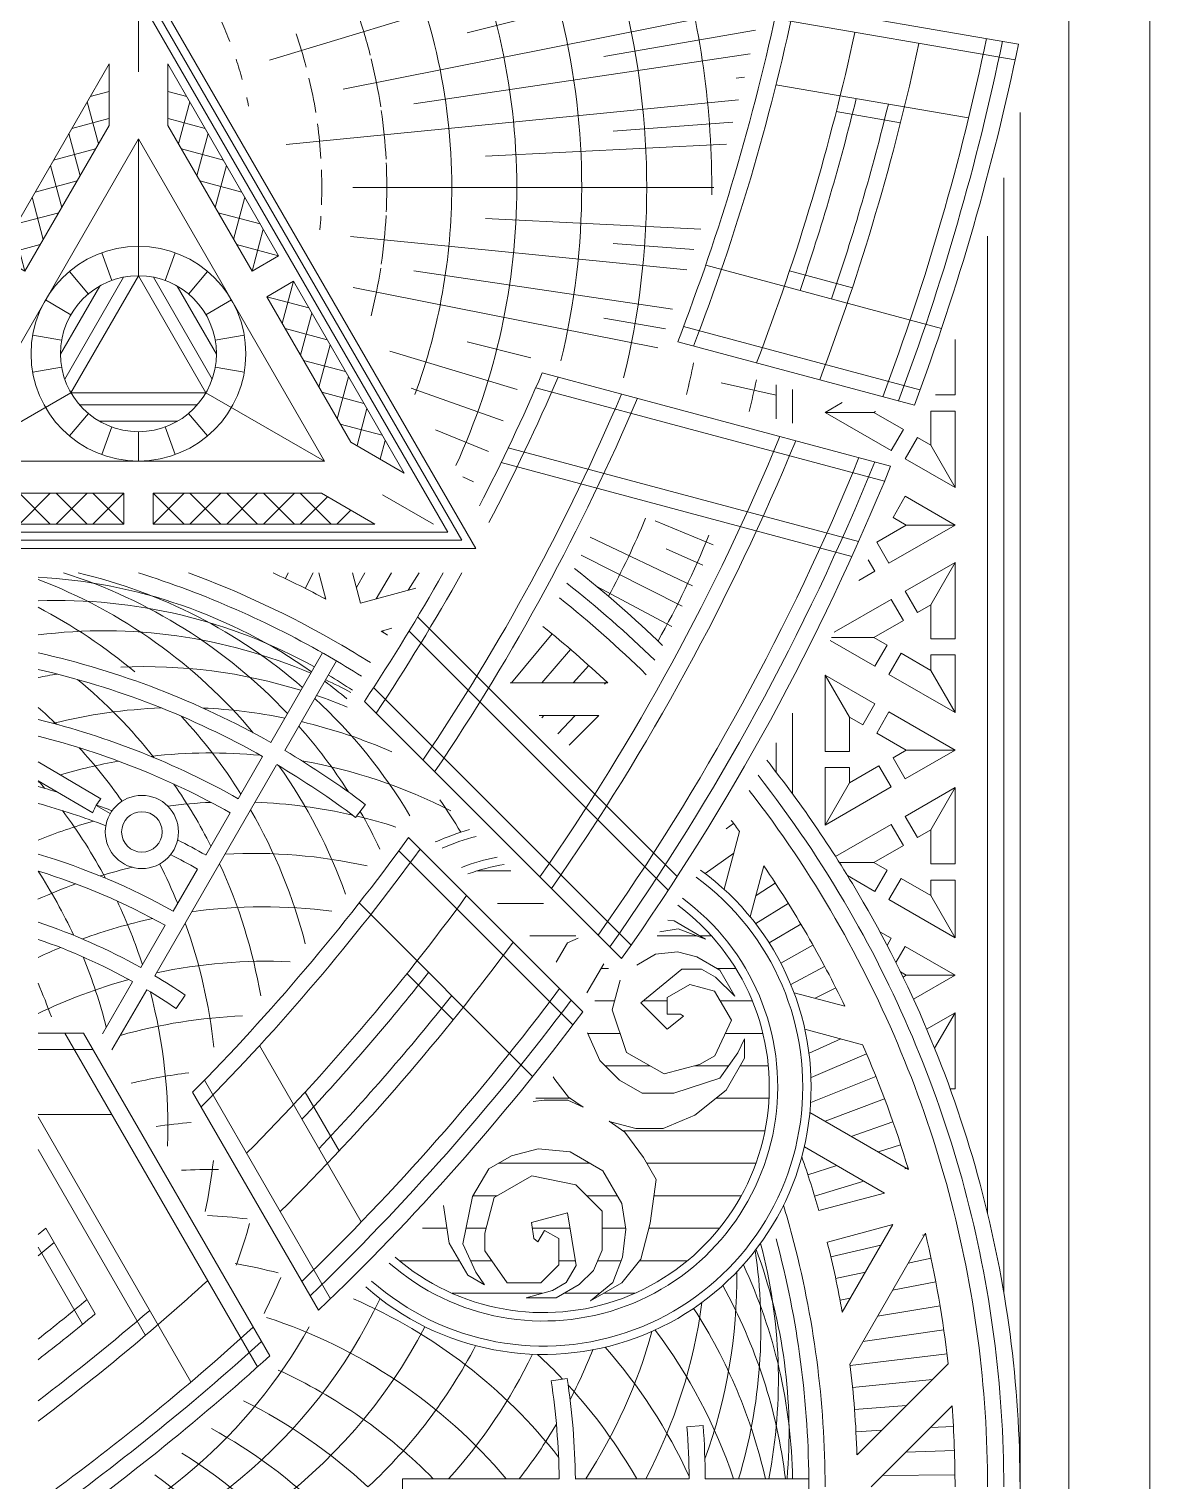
# Model space of a CAD drawing. Header units: inches. Extents: x -6.2 to 19.1, y -0.3 to 14.3.
# Drawn here: x 17.755 to 19.107, y 9.415 to 11.167 of the extents above; entities that cross this region are included whole.
import ezdxf

# ---------------------------------------------------------------- set-up
doc = ezdxf.new("R2010")
doc.units = ezdxf.units.IN
doc.header["$MEASUREMENT"] = 0
doc.layers.add('NOPLOT', color=40, linetype='Continuous', lineweight=5)

# ---------------------------------------------------------------- blocks, each defined once
blk = doc.blocks.new('BG')
at = {"layer": 'NOPLOT'}
for p, q in [((-0.8046, -1.2585), (-0.8046, 0.3403)), ((-1.5732, 0.1223), (-1.1801, 0.2416)), ((-1.0859, 0.2231), (-1.3831, 0.1486)), ((-1.5024, 0.0943), (-1.1008, 0.1742)), ((-1.1059, 0.1511), (-1.2517, 0.1258)), ((-1.1111, 0.1284), (-1.4346, 0.0804)), ((-1.1165, 0.1061), (-1.1246, 0.1051)), ((-1.5571, 0.0413), (-1.1221, 0.0842)), ((-0.8515, 0.072), (-0.8515, 0)), ((-1.1278, 0.0626), (-1.2429, 0.0541)), ((-1.1337, 0.0414), (-1.3655, 0.03)), ((-1.4931, 0), (-1.1459, 0)), ((-0.8671, 0.0093), (-0.8671, 0)), ((-0.8671, -1.0632), (-0.8671, 0)), ((-0.8515, -1.4626), (-0.8515, 0)), ((-1.1586, -0.0402), (-1.3655, -0.03)), ((-1.4955, -0.0474), (-1.1718, -0.0793)), ((-1.1652, -0.0598), (-1.2429, -0.0541)), ((-0.8828, -0.9867), (-0.8828, -0.047)), ((-1.1856, -0.1173), (-1.4346, -0.0804)), ((-1.4928, -0.0962), (-1.1998, -0.1545)), ((-1.1926, -0.136), (-1.2517, -0.1258)), ((-1.3218, -0.164), (-1.3831, -0.1486)), ((-0.914, -0.1463), (-0.914, -0.1997)), ((-1.4575, -0.1575), (-1.3351, -0.1946)), ((-1.3487, -0.2246), (-1.4369, -0.1931)), ((-1.0859, -0.2), (-1.139, -0.1881)), ((-1.0859, -0.2225), (-1.0859, -0.1901)), ((-1.0703, -0.2267), (-1.0703, -0.1943)), ((-1.039, -0.2165), (-1.0226, -0.2071)), ((-0.914, -0.1997), (-0.9328, -0.1997)), ((-0.9755, -0.2532), (-1.039, -0.2165)), ((-0.9921, -0.2165), (-1.039, -0.2165)), ((-0.9921, -0.2165), (-0.9906, -0.2156)), ((-0.9637, -0.2329), (-0.9921, -0.2165)), ((-0.9374, -0.2153), (-0.9374, -0.2481)), ((-0.914, -0.2153), (-0.9374, -0.2153)), ((-0.914, -0.2153), (-0.914, -0.2887)), ((-1.4138, -0.2331), (-1.3628, -0.2542)), ((-0.9755, -0.2532), (-0.9637, -0.2329)), ((-0.9619, -0.261), (-0.9502, -0.2407)), ((-0.9374, -0.2481), (-0.9502, -0.2407)), ((-0.9374, -0.2481), (-0.914, -0.2887)), ((-0.914, -0.2887), (-0.9619, -0.261)), ((-1.3772, -0.2834), (-1.3875, -0.2786)), ((-0.9619, -0.2971), (-0.9736, -0.3174)), ((-0.914, -0.3248), (-0.9619, -0.2971)), ((-1.2023, -0.3207), (-1.1466, -0.3438)), ((-0.9609, -0.3248), (-0.9736, -0.3174)), ((-0.9893, -0.3412), (-0.9609, -0.3248)), ((-0.9776, -0.3614), (-0.914, -0.3248)), ((-0.9609, -0.3248), (-0.914, -0.3248)), ((-1.1664, -0.3832), (-1.2648, -0.3366)), ((-1.1565, -0.3635), (-1.1918, -0.3478)), ((-0.9776, -0.3614), (-0.9893, -0.3412)), ((-1.1763, -0.4028), (-1.2736, -0.3538)), ((-0.9911, -0.3693), (-0.9975, -0.3582)), ((-0.914, -0.3608), (-0.9619, -0.3885)), ((-0.9374, -0.4014), (-0.914, -0.3608)), ((-0.914, -0.4342), (-0.914, -0.3608)), ((-1.5553, -0.3708), (-1.558, -0.3763)), ((-1.5313, -0.3708), (-1.539, -0.3859)), ((-1.519, -0.3961), (-1.5258, -0.3708)), ((-1.4857, -0.3998), (-1.4934, -0.3708)), ((-1.4817, -0.3708), (-1.4896, -0.3849)), ((-1.4559, -0.3708), (-1.4708, -0.3958)), ((-1.4295, -0.3708), (-1.44, -0.3876)), ((-1.0066, -0.3782), (-0.9911, -0.3693)), ((-1.4857, -0.3998), (-1.4327, -0.3856)), ((-1.259, -0.3835), (-1.1862, -0.4225)), ((-0.9619, -0.3885), (-0.9502, -0.4088)), ((-1.5194, -0.3945), (-1.52, -0.3955)), ((-0.9755, -0.3963), (-1.0303, -0.428)), ((-0.9755, -0.3963), (-0.9637, -0.4166)), ((-0.9374, -0.4014), (-0.9502, -0.4088)), ((-0.9374, -0.4342), (-0.9374, -0.4014)), ((-0.9637, -0.4166), (-0.9921, -0.433)), ((-1.4657, -0.4268), (-1.4557, -0.4241)), ((-1.4641, -0.4264), (-1.4648, -0.4274)), ((-1.3016, -0.4294), (-1.3404, -0.4766)), ((-1.2837, -0.4444), (-1.3114, -0.4766)), ((-1.0342, -0.4358), (-0.9911, -0.4607)), ((-0.9921, -0.433), (-1.0328, -0.433)), ((-0.9921, -0.433), (-0.9794, -0.4404)), ((-0.9911, -0.4607), (-0.9794, -0.4404)), ((-0.914, -0.4342), (-0.9374, -0.4342)), ((-1.2662, -0.4598), (-1.2813, -0.4766)), ((-0.9776, -0.4685), (-0.9658, -0.4482)), ((-0.9658, -0.4482), (-0.9374, -0.4646)), ((-0.9374, -0.4646), (-0.9374, -0.4498)), ((-0.914, -0.4498), (-0.9374, -0.4498)), ((-0.914, -0.5052), (-0.914, -0.4498)), ((-1.039, -0.5425), (-1.039, -0.4691)), ((-1.039, -0.4691), (-0.9911, -0.4968)), ((-1.0156, -0.5097), (-1.039, -0.4691)), ((-0.9776, -0.4685), (-0.914, -0.5052)), ((-0.9374, -0.4646), (-0.914, -0.5052)), ((-1.248, -0.4766), (-1.3417, -0.4766)), ((-1.249, -0.4756), (-1.2512, -0.478)), ((-0.9911, -0.4968), (-1.0028, -0.5171)), ((-1.2565, -0.5079), (-1.314, -0.5079)), ((-1.3094, -0.5079), (-1.3115, -0.5103)), ((-1.2793, -0.5079), (-1.2961, -0.5257)), ((-1.2852, -0.5366), (-1.2565, -0.5079)), ((-1.0703, -0.5834), (-1.0703, -0.5057)), ((-1.0156, -0.5425), (-1.0156, -0.5097)), ((-1.0156, -0.5097), (-1.0028, -0.5171)), ((-0.9776, -0.5046), (-0.9893, -0.5249)), ((-0.9776, -0.5046), (-0.914, -0.5413)), ((-0.9893, -0.5249), (-0.9609, -0.5413)), ((-1.0859, -0.5627), (-1.0859, -0.5343)), ((-1.039, -0.5425), (-1.0156, -0.5425)), ((-0.9609, -0.5413), (-0.9736, -0.5486)), ((-0.914, -0.5413), (-0.9619, -0.5689)), ((-0.9609, -0.5413), (-0.914, -0.5413)), ((-1.039, -0.6134), (-1.039, -0.5581)), ((-1.039, -0.5581), (-1.0156, -0.5581)), ((-0.9872, -0.5564), (-1.0156, -0.5728)), ((-1.0156, -0.5728), (-1.0156, -0.5581)), ((-0.9755, -0.5767), (-0.9872, -0.5564)), ((-0.9619, -0.5689), (-0.9736, -0.5486)), ((-1.0156, -0.5728), (-1.039, -0.6134)), ((-0.9755, -0.5767), (-1.039, -0.6134)), ((-0.914, -0.5774), (-0.9619, -0.605)), ((-0.9374, -0.6179), (-0.914, -0.5774)), ((-0.914, -0.6507), (-0.914, -0.5774)), ((-1.1271, -0.6118), (-1.134, -0.617)), ((-0.9755, -0.6128), (-1.0289, -0.6437)), ((-0.9755, -0.6128), (-0.9637, -0.6331)), ((-0.9619, -0.605), (-0.9502, -0.6253)), ((-1.1361, -0.675), (-1.1213, -0.6195)), ((-0.9374, -0.6179), (-0.9502, -0.6253)), ((-0.9374, -0.6507), (-0.9374, -0.6179)), ((-1.1268, -0.6403), (-1.1542, -0.66)), ((-0.9637, -0.6331), (-0.9921, -0.6495)), ((-1.1109, -0.7016), (-1.0978, -0.6527)), ((-0.9921, -0.6495), (-1.0252, -0.6495)), ((-0.9921, -0.6495), (-0.9794, -0.6569)), ((-0.914, -0.6507), (-0.9374, -0.6507)), ((-1.0869, -0.6691), (-1.1054, -0.6812)), ((-1.0174, -0.662), (-0.9911, -0.6772)), ((-0.9911, -0.6772), (-0.9794, -0.6569)), ((-0.9776, -0.685), (-0.9658, -0.6647)), ((-0.9658, -0.6647), (-0.9374, -0.6811)), ((-0.9374, -0.6811), (-0.9374, -0.6664)), ((-0.914, -0.6664), (-0.9374, -0.6664)), ((-0.914, -0.7217), (-0.914, -0.6664)), ((-1.136, -0.6744), (-1.1361, -0.6745)), ((-0.9374, -0.6811), (-0.914, -0.7217)), ((-1.0744, -0.6887), (-1.1057, -0.7082)), ((-0.9776, -0.685), (-0.914, -0.7217)), ((-1.1902, -0.7047), (-1.1841, -0.7056)), ((-1.1841, -0.7056), (-1.154, -0.723)), ((-1.0622, -0.7087), (-1.0927, -0.7267)), ((-1.2867, -0.7265), (-1.2764, -0.7223)), ((-1.1802, -0.7133), (-1.1979, -0.716)), ((-1.154, -0.723), (-1.1802, -0.7133)), ((-0.9755, -0.7223), (-0.9863, -0.716)), ((-0.9755, -0.7223), (-0.9794, -0.7291)), ((-1.2975, -0.7453), (-1.2867, -0.7265)), ((-1.202, -0.7377), (-1.2201, -0.7482)), ((-1.1808, -0.7352), (-1.202, -0.7377)), ((-1.1623, -0.7402), (-1.1808, -0.7352)), ((-1.0506, -0.7289), (-1.0814, -0.7462)), ((-0.9619, -0.7301), (-0.9709, -0.7456)), ((-0.914, -0.7578), (-0.9619, -0.7301)), ((-1.2519, -0.7467), (-1.2681, -0.7747)), ((-1.2162, -0.7845), (-1.1766, -0.7521)), ((-1.1766, -0.7521), (-1.1578, -0.7521)), ((-1.1401, -0.753), (-1.1623, -0.7402)), ((-1.1578, -0.7521), (-1.1445, -0.7598)), ((-1.1257, -0.7779), (-1.1401, -0.753)), ((-1.0394, -0.7493), (-1.0719, -0.7667)), ((-1.2361, -0.7625), (-1.2437, -0.791)), ((-1.169, -0.7666), (-1.1908, -0.7792)), ((-1.1452, -0.773), (-1.169, -0.7666)), ((-1.1445, -0.7598), (-1.1257, -0.7779)), ((-0.9609, -0.7578), (-0.9665, -0.7545)), ((-0.964, -0.7596), (-0.9609, -0.7578)), ((-0.9609, -0.7578), (-0.914, -0.7578)), ((-0.954, -0.7809), (-0.914, -0.7578)), ((-1.1908, -0.7792), (-1.1908, -0.7951)), ((-1.129, -0.8011), (-1.1452, -0.773)), ((-1.0688, -0.7746), (-1.0199, -0.7877)), ((-1.0286, -0.77), (-1.0484, -0.78)), ((-1.2437, -0.791), (-1.2299, -0.832)), ((-1.191, -0.8097), (-1.2162, -0.7845)), ((-1.1908, -0.7951), (-1.178, -0.7951)), ((-1.178, -0.7951), (-1.178, -0.7951)), ((-1.178, -0.7951), (-1.1751, -0.7972)), ((-0.914, -0.7939), (-0.9413, -0.8096)), ((-0.9337, -0.8279), (-0.914, -0.7939)), ((-0.914, -0.8672), (-0.914, -0.7939)), ((-1.1751, -0.7972), (-1.191, -0.8097)), ((-1.1751, -0.7972), (-1.1751, -0.7972)), ((-1.1751, -0.7972), (-1.1751, -0.7972)), ((-1.1449, -0.8352), (-1.129, -0.8011)), ((-1.0584, -0.8097), (-1.0029, -0.8246)), ((-1.0578, -0.8099), (-1.0579, -0.81)), ((-1.2676, -0.8131), (-1.2556, -0.8398)), ((-1.1228, -0.8323), (-1.1164, -0.819)), ((-1.1164, -0.819), (-1.1164, -0.8376)), ((-1.0237, -0.819), (-1.0544, -0.8329)), ((-1.2299, -0.832), (-1.1938, -0.8528)), ((-1.1596, -0.8436), (-1.1449, -0.8352)), ((-1.1403, -0.8568), (-1.1228, -0.8323)), ((-1.1164, -0.8376), (-1.1341, -0.8683)), ((-0.999, -0.8335), (-1.0525, -0.8563)), ((-1.2556, -0.8398), (-1.2368, -0.8586)), ((-1.1938, -0.8528), (-1.1596, -0.8436)), ((-1.299, -0.8581), (-1.3005, -0.8555)), ((-1.2857, -0.875), (-1.299, -0.8581)), ((-1.2368, -0.8586), (-1.215, -0.8712)), ((-1.1843, -0.8712), (-1.1403, -0.8568)), ((-0.9901, -0.8551), (-1.0528, -0.8801)), ((-1.3197, -0.8794), (-1.3091, -0.8779)), ((-1.3091, -0.8779), (-1.2864, -0.8779)), ((-1.2864, -0.8779), (-1.2715, -0.8847)), ((-1.2715, -0.8847), (-1.2857, -0.875)), ((-1.215, -0.8712), (-1.1843, -0.8712)), ((-1.1341, -0.8683), (-1.1643, -0.8925)), ((-0.9817, -0.8768), (-1.0389, -0.8983)), ((-0.914, -0.8672), (-0.9186, -0.8672)), ((-1.1643, -0.8925), (-1.1947, -0.9052)), ((-0.9589, -0.9445), (-1.0536, -0.8898)), ((-1.2466, -0.8981), (-1.2317, -0.9086)), ((-1.2454, -0.8987), (-1.2466, -0.8981)), ((-1.2209, -0.9052), (-1.2454, -0.8987)), ((-1.1947, -0.9052), (-1.2209, -0.9052)), ((-0.9737, -0.8987), (-1.0138, -0.9128)), ((-1.2317, -0.9086), (-1.2136, -0.9332)), ((-0.9663, -0.9208), (-0.9877, -0.9278)), ((-1.3407, -0.9315), (-1.3625, -0.9441)), ((-1.315, -0.9247), (-1.3407, -0.9315)), ((-1.284, -0.9278), (-1.315, -0.9247)), ((-1.2527, -0.9458), (-1.284, -0.9278)), ((-1.2136, -0.9332), (-1.2013, -0.9544)), ((-0.9819, -0.9673), (-1.0589, -0.9228)), ((-1.3625, -0.9441), (-1.3779, -0.9707)), ((-1.2346, -0.9773), (-1.2527, -0.9458)), ((-1.0277, -0.9409), (-1.0554, -0.9499)), ((-0.9593, -0.9431), (-0.9624, -0.944)), ((-1.3211, -0.9509), (-1.3572, -0.9717)), ((-1.2787, -0.9594), (-1.3211, -0.9509)), ((-1.2534, -0.9847), (-1.2787, -0.9594)), ((-1.2013, -0.9544), (-1.2071, -0.9963)), ((-1.0016, -0.9559), (-1.049, -0.9702)), ((-1.3779, -0.9707), (-1.3874, -1.016)), ((-1.3572, -0.9717), (-1.3663, -1.0059)), ((-1.2307, -1.0022), (-1.2346, -0.9773)), ((-1.0449, -0.9842), (-0.9819, -0.9673)), ((-1.4005, -1.0156), (-1.406, -0.9794)), ((-1.3213, -0.9956), (-1.2868, -0.9864)), ((-1.2868, -0.9864), (-1.2785, -1.0369)), ((-1.2534, -1.0221), (-1.2534, -0.9847)), ((-1.3191, -1.011), (-1.3213, -0.9956)), ((-1.3087, -1.0032), (-1.3151, -1.0142)), ((-1.2949, -1.0111), (-1.3087, -1.0032)), ((-1.2337, -1.0291), (-1.2307, -1.0022)), ((-1.2071, -0.9963), (-1.2163, -1.0308)), ((-1.0368, -1.0144), (-0.9738, -0.9975)), ((-0.9738, -0.9975), (-1.0225, -1.0818)), ((-1.3827, -1.0463), (-1.4005, -1.0156)), ((-1.3874, -1.016), (-1.375, -1.0434)), ((-1.3663, -1.0059), (-1.3663, -1.0228)), ((-1.3151, -1.0142), (-1.3191, -1.011)), ((-1.3151, -1.0142), (-1.3151, -1.0142)), ((-1.3151, -1.0142), (-1.3151, -1.0142)), ((-1.3151, -1.0142), (-1.3151, -1.0142)), ((-1.2949, -1.0362), (-1.2949, -1.0111)), ((-0.9852, -1.0173), (-1.0334, -1.0286)), ((-0.9425, -1.0058), (-1.015, -1.1315)), ((-0.9421, -1.0072), (-0.9453, -1.0079)), ((-1.3663, -1.0228), (-1.3448, -1.0536)), ((-1.2618, -1.0417), (-1.2534, -1.0221)), ((-1.2432, -1.0532), (-1.2337, -1.0291)), ((-1.2163, -1.0308), (-1.2345, -1.0537)), ((-0.937, -1.0299), (-0.9591, -1.0346)), ((-1.3666, -1.0556), (-1.3827, -1.0463)), ((-1.375, -1.0434), (-1.3666, -1.0556)), ((-1.3124, -1.0536), (-1.2949, -1.0362)), ((-1.2785, -1.0369), (-1.2879, -1.0532)), ((-1.2754, -1.0553), (-1.2618, -1.0417)), ((-1.0002, -1.0433), (-1.0288, -1.0494)), ((-1.3448, -1.0536), (-1.3124, -1.0536)), ((-1.3012, -1.0609), (-1.3264, -1.0681)), ((-1.2879, -1.0532), (-1.3012, -1.0609)), ((-1.2976, -1.0681), (-1.2754, -1.0553)), ((-1.2646, -1.071), (-1.2432, -1.0532)), ((-1.2345, -1.0537), (-1.2646, -1.071)), ((-0.9325, -1.0528), (-0.9742, -1.0607)), ((-1.3264, -1.0681), (-1.2976, -1.0681)), ((-1.0147, -1.0683), (-1.0246, -1.0702)), ((-1.0227, -1.0807), (-1.0217, -1.0805)), ((-0.9284, -1.0758), (-0.9887, -1.0858)), ((-0.9248, -1.0988), (-1.0027, -1.11)), ((-0.9217, -1.122), (-1.0148, -1.1333)), ((-1.0082, -1.2192), (-0.9206, -1.1316)), ((-0.9358, -1.1468), (-1.0125, -1.1544)), ((-0.9608, -1.1718), (-1.0106, -1.1756)), ((-0.9948, -1.25), (-0.9169, -1.1721)), ((-0.9845, -1.1955), (-1.0095, -1.1969)), ((-0.9156, -1.1917), (-0.9377, -1.1929)), ((-1.0071, -1.2181), (-1.0083, -1.2181)), ((-0.9146, -1.215), (-0.9614, -1.2165)), ((-0.9141, -1.2383), (-0.9839, -1.2391))]:
    blk.add_line(p, q, dxfattribs=at)
at = {"layer": 'NOPLOT', "linetype": 'Continuous'}
for p, q in [((-1.3737, -0.6575), (-1.3411, -0.6575)), ((-1.3541, -0.6887), (-1.3099, -0.6887)), ((-1.3228, -0.72), (-1.2786, -0.72)), ((-1.2006, -0.72), (-1.1621, -0.72)), ((-1.1592, -0.72), (-1.1482, -0.72)), ((-1.2545, -0.7512), (-1.2474, -0.7512)), ((-1.1431, -0.7512), (-1.1248, -0.7512)), ((-1.2603, -0.7825), (-1.2414, -0.7825)), ((-1.2137, -0.7825), (-1.1908, -0.7825)), ((-1.1398, -0.7825), (-1.1089, -0.7825)), ((-1.2673, -0.8137), (-1.236, -0.8137)), ((-1.1349, -0.8137), (-1.0987, -0.8137)), ((-1.2504, -0.845), (-1.2073, -0.845)), ((-1.1647, -0.845), (-1.1318, -0.845)), ((-1.1206, -0.845), (-1.0935, -0.845)), ((-1.3171, -0.8762), (-1.2838, -0.8762)), ((-1.144, -0.8762), (-1.0929, -0.8762)), ((-1.2333, -0.9075), (-1.0968, -0.9075)), ((-1.3532, -0.9387), (-1.265, -0.9387)), ((-1.2104, -0.9387), (-1.1055, -0.9387)), ((-1.3774, -0.97), (-1.3542, -0.97)), ((-1.2681, -0.97), (-1.2388, -0.97)), ((-1.2035, -0.97), (-1.1196, -0.97)), ((-1.4262, -1.0012), (-1.4026, -1.0012)), ((-1.3843, -1.0012), (-1.3651, -1.0012)), ((-1.3205, -1.0012), (-1.2844, -1.0012)), ((-1.2534, -1.0012), (-1.2308, -1.0012)), ((-1.2084, -1.0012), (-1.1406, -1.0012)), ((-1.4482, -1.0325), (-1.3907, -1.0325)), ((-1.3799, -1.0325), (-1.3596, -1.0325)), ((-1.2949, -1.0325), (-1.2792, -1.0325)), ((-1.2578, -1.0325), (-1.2351, -1.0325)), ((-1.2177, -1.0325), (-1.1714, -1.0325)), ((-1.3976, -1.0637), (-1.3112, -1.0637)), ((-1.29, -1.0637), (-1.2559, -1.0637)), ((-1.252, -1.0637), (-1.222, -1.0637))]:
    blk.add_line(p, q, dxfattribs=at)
at = {"layer": 'NOPLOT'}
for centre, radius, start, end in [((-1.9765, 0), 0.766, 0, 27.4788), ((-1.9765, 0), 0.7035, 0, 26.7562), ((-1.9765, 0), 0.641, 0, 26.2095), ((-1.9765, 0), 0.5785, 0, 25.8917), ((-1.9765, 0), 0.8285, 0, 17.0067), ((-1.9765, 0), 0.516, 14.2723, 19.4777), ((-1.9765, 0), 0.391, 21.0063, 23.9937), ((-1.9765, 0), 0.4535, 14.7502, 18.9998), ((-1.9765, 0), 0.391, 15.3813, 18.3687), ((-1.9765, 0), 0.516, 8.6473, 13.8527), ((-1.9765, 0), 0.4535, 9.1252, 13.3748), ((-1.9765, 0), 0.391, 11.5048, 12.7437), ((-1.9765, 0), 0.516, 3.0223, 8.2277), ((-1.9765, 0), 0.4535, 3.5002, 7.7498), ((-1.9765, 0), 0.4535, 0, 2.1248), ((-1.9765, 0), 0.516, 0, 2.6027), ((-1.9765, 0), 0.4535, 357.8752, 360), ((-1.9765, 0), 0.516, 357.3973, 360), ((-1.9765, 0), 0.5785, 339.8636, 360), ((-1.9765, 0), 0.641, 335.3425, 360), ((-1.9765, 0), 0.7035, 346.2727, 360), ((-1.9765, 0), 0.766, 346.1689, 360), ((-1.9765, 0), 0.8285, 359.5125, 360), ((-1.9765, 0), 0.4535, 354.8496, 356.4998), ((-1.9765, 0), 0.516, 351.7723, 356.9777), ((-1.9765, 0), 0.516, 346.1473, 351.3527), ((-1.9765, 0), 0.8285, 346.0807, 348.2435), ((-1.9765, 0), 0.891, 346.0048, 348.0158), ((-1.9765, 0), 0.8285, 331.6585, 337.4137), ((-1.9765, 0), 0.891, 330.6811, 337.9486), ((-1.8232, -0.8799), 0.5057, 54.9539, 86.9021), ((-1.9242, -0.8528), 0.5057, 43.2783, 72.4251), ((-1.8728, -0.8631), 0.5057, 49.0709, 76.7903), ((-1.9765, -1.25), 0.9219, 60, 72.5026), ((-1.9765, -1.25), 0.9375, 60, 69.6911), ((-1.9765, -1.25), 0.9687, 61.8197, 65.1734), ((-1.9765, -1.25), 1.125, 46.0161, 51.7518), ((-1.9765, -0.8494), 0.5057, 39.9518, 69.0707), ((-1.9765, -1.25), 1.1094, 45.7842, 51.5911), ((-1.7762, -0.9031), 0.5057, 60.8853, 92.2294), ((-2.0288, -0.8528), 0.5057, 49.8774, 62.5727), ((-1.9765, -1.25), 1.0938, 45.5838, 51.4263), ((-1.7326, -0.9322), 0.5057, 66.8262, 97.1845), ((-1.9765, -1.25), 0.9687, 57.7557, 58.1803), ((-1.9765, -1.25), 1.0625, 46.711, 51.1722), ((-1.9765, -1.25), 0.9375, 57.7519, 60), ((-1.9765, -1.25), 0.9219, 57.7614, 60), ((-1.6932, -0.9667), 0.5057, 99.598, 101.7111), ((-2.0802, -0.8631), 0.5057, 38.4558, 50.402), ((-1.6932, -0.9667), 0.5057, 72.7381, 92.6226), ((-1.7326, -0.9322), 0.5057, 61.9667, 65.0461), ((-1.7762, -0.9031), 0.5057, 56.0208, 59.1147), ((-1.8232, -0.8799), 0.5057, 50.1203, 53.1739), ((-2.1298, -0.8799), 0.5057, 45.9558, 48.6705), ((-1.6587, -1.0061), 0.5057, 92.098, 104.0442), ((-1.6587, -1.0061), 0.5057, 78.5797, 87.5482), ((-1.8728, -0.8631), 0.5057, 30.7438, 47.2619), ((-1.6932, -0.9667), 0.5057, 67.3517, 70.9291), ((-2.0288, -0.8528), 0.5057, 32.1713, 42.902), ((-1.6587, -1.0061), 0.5057, 66.3074, 76.7217), ((-1.9242, -0.8528), 0.5057, 32.4518, 41.4203), ((-2.1298, -0.8799), 0.5057, 34.9081, 42.3787), ((-1.6296, -1.0497), 0.5057, 84.598, 96.5442), ((-1.6296, -1.0497), 0.5057, 100.1213, 106.6371), ((-1.9765, -0.8494), 0.5057, 19.6033, 35.402), ((-1.6296, -1.0497), 0.5057, 62.8502, 80.0482), ((-1.9765, -1.25), 1.125, 30, 38.424), ((-1.6296, -1.0497), 0.5057, 109.0147, 109.2006), ((-2.1768, -0.9031), 0.5057, 39.9754, 41.0597), ((-1.9765, -1.25), 1.1094, 30, 38.0999), ((-2.0802, -0.8631), 0.5057, 26.993, 34.8787), ((-1.9765, -1.25), 1.0938, 30, 37.7726), ((-2.1768, -0.9031), 0.5057, 28.1486, 36.8941), ((-1.6064, -1.0967), 0.5057, 92.6213, 97.3569), ((-2.0288, -0.8528), 0.5057, 14.3281, 30.1501), ((-1.6064, -1.0967), 0.5057, 77.098, 87.8287), ((-1.9242, -0.8528), 0.5057, 25.3293, 29.9704), ((-1.8232, -0.8799), 0.5057, 30.8995, 35.1208), ((-1.6064, -1.0967), 0.5057, 105.6059, 112.0064), ((-1.6064, -1.0967), 0.5057, 72.1786, 76.6374), ((-1.9765, -1.25), 1.0625, 36.3972, 37.1077), ((-1.3098, -0.8651), 0.2574, 106.042, 113.729), ((-1.3098, -0.8651), 0.2494, 105.0141, 113.0077), ((-1.5896, -1.1463), 0.5057, 77.417, 93.007), ((-1.6064, -1.0967), 0.5057, 67.5504, 67.5761), ((-1.5896, -1.1463), 0.5057, 103.2026, 106.8514), ((-2.1298, -0.8799), 0.5057, 22.1883, 26.9391), ((-2.0802, -0.8631), 0.5057, 9.7217, 24.8554), ((-1.3098, -0.8651), 0.2253, 101.4039, 110.5055), ((-1.3098, -0.8651), 0.2172, 99.9823, 109.5349), ((-1.9765, -1.25), 1.0625, 30, 34.2069), ((-1.5896, -1.1463), 0.5057, 109.6275, 114.0806), ((-2.2204, -0.9322), 0.5057, 24.8758, 32.8725), ((-1.3098, -0.8651), 0.2574, 228.3968, 54.0695), ((-1.3098, -0.8651), 0.2494, 228.5041, 53.9622), ((-1.3098, -0.8651), 0.2253, 228.83, 53.6364), ((-2.1768, -0.9031), 0.5057, 17.8834, 25.3725), ((-1.5793, -1.1977), 0.5057, 82.4986, 97.8117), ((-1.3098, -0.8651), 0.2172, 228.9402, 53.5262), ((-1.9765, -1.25), 1.1094, 15, 30), ((-1.9765, -1.25), 1.125, 15, 30), ((-1.5793, -1.1977), 0.5057, 102.1275, 110.1242), ((-2.1298, -0.8799), 0.5057, 6.009, 19.9116), ((-1.9765, -1.25), 1.0938, 15, 30), ((-1.9765, -1.25), 1.0625, 25.7931, 30), ((-1.5793, -1.1977), 0.5057, 112.695, 115.3558), ((-2.2204, -0.9322), 0.5057, 14.2358, 22.305), ((-1.5759, -1.25), 0.5057, 87.4368, 102.1166), ((-1.5759, -1.25), 0.5057, 105.195, 115.7863), ((-2.2598, -0.9667), 0.5057, 19.4907, 23.4501), ((-2.1768, -0.9031), 0.5057, 357.8479, 14.805), ((-1.5793, -1.3023), 0.5057, 92.2479, 105.7642), ((-1.9765, -1.25), 1.0625, 16.711, 23.6028), ((-1.5896, -1.3537), 0.5057, 96.9497, 103.3546), ((-1.6064, -1.4033), 0.5057, 94.7759, 98.6319), ((-1.9765, -1.25), 0.9687, 15.9242, 19.1403), ((-1.6296, -1.4503), 0.5057, 89.1812, 93.2227), ((-2.1298, -0.8799), 0.5057, 348.0074, 353.6134), ((-1.9765, -1.25), 1.1094, 0, 15), ((-1.9765, -1.25), 1.125, 0, 15), ((-1.9765, -1.25), 1.0938, 0, 15), ((-1.6587, -1.4939), 0.5057, 82.752, 87.0802), ((-1.9765, -1.25), 0.9375, 15, 16.795), ((-2.0802, -0.8631), 0.5057, 340.072, 344.7), ((-1.5896, -1.1463), 0.5057, 349.0709, 14.965), ((-1.9765, -1.25), 0.9219, 0, 15), ((-1.9765, -1.25), 0.9375, 0, 15), ((-1.9765, -1.25), 0.9687, 9.9961, 14.0758), ((-1.9765, -1.25), 1.0625, 6.3972, 13.289), ((-1.6064, -1.0967), 0.5057, 343.2783, 8.423), ((-1.5793, -1.1977), 0.5057, 354.9539, 20.3896), ((-1.6932, -1.5333), 0.5057, 79.928, 80.0892), ((-2.0802, -0.8631), 0.5057, 339.9108, 340.072), ((-1.6932, -1.5333), 0.5057, 75.3, 79.928), ((-1.6296, -1.0497), 0.5057, 339.9518, 0.7327), ((-1.5759, -1.25), 0.5057, 0.8853, 24.9932), ((-2.0288, -0.8528), 0.5057, 332.9198, 337.248), ((-1.5793, -1.3023), 0.5057, 6.8261, 29.1005), ((-1.9242, -0.8528), 0.5057, 284.703, 334.703), ((-1.6932, -1.5333), 0.5057, 38.1059, 66.6014), ((-1.6587, -1.0061), 0.5057, 332.1713, 352.4496), ((-1.7326, -1.5678), 0.5057, 40.0884, 71.9926), ((-1.5896, -1.3537), 0.5057, 12.7381, 33.0021), ((-1.8728, -0.8631), 0.5057, 278.7528, 332.5906), ((-1.9765, -0.8494), 0.5057, 290.9694, 330.8188), ((-1.6932, -0.9667), 0.5057, 326.993, 344.6627), ((-1.6064, -1.4033), 0.5057, 18.5797, 36.9863), ((-1.8232, -0.8799), 0.5057, 312.9519, 332.4078), ((-1.6296, -1.4503), 0.5057, 24.598, 41.4452), ((-1.7762, -0.9031), 0.5057, 317.8834, 334.3083), ((-1.6587, -1.4939), 0.5057, 43.4262, 47.2672), ((-1.7326, -0.9322), 0.5057, 332.4754, 338.4263), ((-1.7762, -1.5969), 0.5057, 44.5508, 65.2895), ((-1.9765, -1.25), 0.9687, 1.8197, 7.0275), ((-1.6587, -1.4939), 0.5057, 29.8499, 42.5246), ((-1.8232, -1.6201), 0.5057, 47.0481, 63.5826), ((-1.9765, -1.25), 1.0625, 0, 4.2069), ((-1.8728, -1.6369), 0.5057, 30.195, 61.2045), ((-1.7326, -0.9322), 0.5057, 322.1883, 329.3941), ((-1.9242, -1.6472), 0.5057, 22.695, 58.1994), ((-1.9765, -1.6506), 0.5057, 15.195, 54.6229)]:
    blk.add_arc(centre, radius, start, end, dxfattribs=at)
blk = doc.blocks.new('*U13')
at = {"layer": 'NOPLOT'}
for p, q in [((-0.1759, 0.0148), (-0.2272, -0.0148)), ((-0.0142, -0.0148), (-0.0142, 0.0148)), ((0.0142, -0.0148), (0.0142, 0.0148)), ((0.1759, 0.0148), (0.2272, -0.0148))]:
    blk.add_line(p, q, dxfattribs=at)
at = {"layer": 'NOPLOT', "linetype": 'Continuous'}
for p, q in [((-0.1852, -0.0148), (-0.1556, 0.0148)), ((-0.1499, -0.0148), (-0.1202, 0.0148)), ((-0.1202, -0.0148), (-0.1499, 0.0148)), ((-0.1145, -0.0148), (-0.0849, 0.0148)), ((-0.0849, -0.0148), (-0.1145, 0.0148)), ((-0.0791, -0.0148), (-0.0495, 0.0148)), ((-0.0495, -0.0148), (-0.0791, 0.0148)), ((-0.0438, -0.0148), (-0.0142, 0.0148)), ((-0.0142, -0.0148), (-0.0438, 0.0148)), ((0.0438, -0.0148), (0.0142, 0.0148)), ((0.0142, -0.0148), (0.0438, 0.0148)), ((0.0791, -0.0148), (0.0495, 0.0148)), ((0.0495, -0.0148), (0.0791, 0.0148)), ((0.1145, -0.0148), (0.0849, 0.0148)), ((0.0849, -0.0148), (0.1145, 0.0148)), ((0.1499, -0.0148), (0.1202, 0.0148)), ((0.1202, -0.0148), (0.1499, 0.0148)), ((0.1852, -0.0148), (0.1556, 0.0148)), ((-0.1556, -0.0148), (-0.1816, 0.0112)), ((0.1556, -0.0148), (0.1816, 0.0112)), ((-0.1909, -0.0148), (-0.2042, -0.0015)), ((0.1909, -0.0148), (0.2042, -0.0015)), ((-0.2269, -0.0148), (-0.227, -0.0147)), ((0.2269, -0.0148), (0.227, -0.0147))]:
    blk.add_line(p, q, dxfattribs=at)
at = {"layer": 'NOPLOT'}
for points in [[(-0.1759, 0.0148), (-0.0142, 0.0148)], [(0.1759, 0.0148), (0.0142, 0.0148)], [(-0.0142, -0.0148), (-0.2272, -0.0148)], [(0.0142, -0.0148), (0.2272, -0.0148)]]:
    blk.add_lwpolyline(points, dxfattribs=at)
blk = doc.blocks.new('*U14')
at = {"layer": 'NOPLOT', "color": 0, "linetype": 'ByBlock', "lineweight": -2, "transparency": 16777216}
for p, rotation in [((6.8709, 0.3946), 240), ((7.1291, 0.3946), 120)]:
    blk.add_blockref('*U13', p, dxfattribs=dict(at, rotation=rotation))
blk.add_blockref('*U13', (7, 0.171), dxfattribs=at)
blk = doc.blocks.new('Goddess')
at = {"layer": 'NOPLOT'}
for p, q in [((0, 0.2066), (0, 0.075)), ((-0.0256, 0.0705), (-0.0353, 0.0971)), ((0.0256, 0.0705), (0.0353, 0.0971)), ((-0.0143, 0.0736), (-0.0709, -0.0245)), ((-0.0482, 0.0574), (-0.0664, 0.0791)), ((0, 0.075), (-0.0649, -0.0375)), ((0, 0.075), (0.0649, -0.0375)), ((0.0143, 0.0736), (0.0709, -0.0245)), ((0.0482, 0.0574), (0.0664, 0.0791)), ((-0.0372, 0.0651), (-0.075, -0.0003)), ((0.0372, 0.0651), (0.075, -0.0003)), ((-0.0649, 0.0375), (-0.0895, 0.0517)), ((0.0649, 0.0375), (0.0895, 0.0517)), ((-0.0739, 0.013), (-0.1017, 0.0179)), ((0.0739, 0.013), (0.1017, 0.0179)), ((-0.0739, -0.013), (-0.1017, -0.0179)), ((0.0739, -0.013), (0.1017, -0.0179)), ((-0.1789, -0.1033), (-0.0649, -0.0375)), ((0.0649, -0.0375), (-0.0649, -0.0375)), ((0.1789, -0.1033), (0.0649, -0.0375)), ((0.0566, -0.0492), (-0.0566, -0.0492)), ((-0.0482, -0.0574), (-0.0664, -0.0791)), ((0.0378, -0.0648), (-0.0378, -0.0648)), ((0.0482, -0.0574), (0.0664, -0.0791)), ((-0.0256, -0.0705), (-0.0353, -0.0971)), ((0, -0.075), (0, -0.1033)), ((0.0256, -0.0705), (0.0353, -0.0971))]:
    blk.add_line(p, q, dxfattribs=at)
for points in [[(-0.1789, -0.1033), (0, 0.2066)], [(0.1789, -0.1033), (0, 0.2066)], [(0.1789, -0.1033), (-0.1789, -0.1033)]]:
    blk.add_lwpolyline(points, dxfattribs=at)
for radius in [0.1033, 0.075]:
    blk.add_circle((0, 0), radius, dxfattribs=at)
blk.add_blockref('*U14', (-7, -0.3201), dxfattribs=at)
blk = doc.blocks.new('A$C7CCE18EE')
at = {"layer": 'NOPLOT'}
blk.add_line((-0.4915, -1.7387), (-0.4486, -1.813), dxfattribs=at)
blk.add_lwpolyline([(-0.4915, -1.8472, 0.008026), (-0.4364, -1.8029), (-0.4839, -1.7205, -0.001166), (-0.4915, -1.7268)], format="xyb", dxfattribs=at)
for radius, start, end in [(2.125, 309.5292, 310.0722), (2.1875, 308.1911, 309.7816)]:
    blk.add_arc((-1.844, -0.1081), radius, start, end, dxfattribs=at)
blk = doc.blocks.new('Decoration')
at = {"layer": 'NOPLOT', "color": 1}
blk.add_line((1.25, -2.4688), (1.25, 2.4688), dxfattribs=at)
at = {"layer": 'NOPLOT'}
for p, q in [((0.2772, 0.1111), (0.2772, 0.1677)), ((0.8227, -0.0749), (1.0496, -0.1357)), ((0.9034, -0.0803), (0.9639, -0.0965)), ((0.8014, -0.1339), (1.0288, -0.1948)), ((0.6593, -0.1928), (0.9946, -0.2827)), ((0.6329, -0.2505), (0.9698, -0.3407)), ((0.626, -0.2648), (0.9633, -0.3552)), ((0.512, -0.2956), (0.561, -0.3239)), ((0.5457, -0.4132), (0.7953, -0.6627)), ((0.5374, -0.427), (0.7866, -0.6761)), ((0.4542, -0.4477), (0.4044, -0.5339)), ((0.4677, -0.4555), (0.4179, -0.5417)), ((0.4677, -0.4555), (0.4542, -0.4477)), ((0.5033, -0.4812), (0.7509, -0.7288)), ((0.4101, -0.5553), (0.2929, -0.7583)), ((0.3966, -0.5475), (0.3732, -0.5881)), ((0.2366, -0.5944), (0.2501, -0.6023)), ((0.4954, -0.5936), (0.486, -0.606)), ((0.3653, -0.6016), (0.3419, -0.6422)), ((0.5276, -0.6381), (0.695, -0.8055)), ((0.3341, -0.6557), (0.3107, -0.6963)), ((0.4895, -0.6883), (0.6563, -0.8552)), ((0.3028, -0.7098), (0.2794, -0.7504)), ((0.2716, -0.764), (0.2427, -0.8141)), ((0.5353, -0.7563), (0.5798, -0.8007)), ((0.2851, -0.7718), (0.2517, -0.8297)), ((0.3134, -0.7898), (0.3222, -0.7769)), ((0.2063, -0.8136), (0.3916, -1.1346)), ((0.1806, -0.8293), (0.2334, -0.8293)), ((0.1806, -0.8918), (0.2514, -0.8918)), ((0.1806, -0.8941), (0.3277, -1.1489)), ((0.1806, -0.9254), (0.2839, -1.1042)), ((0.6741, -1.1479), (0.6895, -1.1456)), ((0.8203, -1.1909), (0.8047, -1.1921)), ((0.6817, -1.2422), (0.531, -1.2422)), ((0.531, -1.2578), (0.531, -1.2422)), ((0.8067, -1.2422), (0.6973, -1.2422)), ((0.9219, -1.2422), (0.8223, -1.2422)), ((0.9219, -1.2578), (0.9219, -1.2422))]:
    blk.add_line(p, q, dxfattribs=at)
for points in [[(0.6016, -0.3473), (0, 0.6947), (-0.6016, -0.3473)], [(0.5881, -0.3395), (0, 0.6791), (-0.5881, -0.3395)], [(0.5746, -0.3317), (0, 0.6634), (-0.5746, -0.3317)]]:
    blk.add_lwpolyline(points, close=True, dxfattribs=at)
for points in [[(1.1235, 0.1378), (0.8924, 0.1775, -0.040372), (0.7958, -0.1485), (1.0234, -0.2095, 0.038618)], [(0.5369, -0.6253, -0.038126), (0.3293, -0.8704), (0.4504, -1.0801, 0.040977), (0.7045, -0.7929)]]:
    blk.add_lwpolyline(points, format="xyb", close=True, dxfattribs=at)
for points in [[(1.1203, 0.1225), (0.8891, 0.1623)], [(1.0756, 0.0668), (0.8903, 0.0986)], [(1.0101, 0.0622), (0.9483, 0.0728)], [(0.1806, -0.5526), (0.2411, -0.588)], [(0.1806, -0.5707), (0.2332, -0.6015)], [(0.3936, -0.8255), (0.4915, -0.9951)], [(0.3407, -0.8588), (0.462, -1.069)], [(0.4374, -0.8702), (0.4701, -0.9268)]]:
    blk.add_lwpolyline(points, dxfattribs=at)
for points in [[(0.6051, -0.3064, 0.017715), (0.6656, -0.1783), (1.0006, -0.2681, -0.057767), (0.7418, -0.7418), (0.4945, -0.4945, 0.018145), (0.5703, -0.3708, 0.018145)], [(0.1806, -0.8136), (0.2244, -0.8136), (0.4035, -1.1239, -0.030505), (0.1806, -1.3027, -0.030505)]]:
    blk.add_lwpolyline(points, format="xyb", dxfattribs=at)
for radius in [0.0352, 0.0195]:
    blk.add_circle((0.2805, -0.62), radius, dxfattribs=at)
for centre, radius, start, end in [((-1.1719, 0.6114), 2.125, 338.9276, 348.1456), ((-1.1719, 0.6114), 2.1875, 339.1017, 347.7963), ((-1.1719, 0.6114), 2.3125, 339.4216, 348.3165), ((-1.1719, 0.6114), 2.3281, 339.4592, 348.3295), ((-1.1719, 0.6114), 2.25, 339.2661, 347.8645), ((-1.1719, 0.6114), 2.2031, 341.1829, 346.1856), ((-1.1719, 0.6114), 2.2344, 341.2363, 346.2426), ((-1.1719, 0.6114), 2.0156, 332.397, 336.8056), ((-1.1719, 0.6114), 2.0781, 325.9935, 337.0536), ((-1.1719, 0.6114), 2.0937, 325.9105, 337.1133), ((-1.1719, 0.6114), 2.2344, 325.2162, 337.6126), ((-1.1719, 0.6114), 2.25, 325.1445, 337.6641), ((-1.1719, 0.6114), 2.3125, 324.8675, 337.8634), ((-1.1719, 0.6114), 2.3281, 324.8006, 337.9116), ((-1.1719, 0.6114), 2.0156, 326.3389, 330.8369), ((0, -1.25), 0.8224, 60.5443, 77.3121), ((0, -1.25), 0.8068, 60.5549, 77.0622), ((0, -1.25), 0.7599, 60.5891, 76.2489), ((0, -1.25), 0.7443, 60.6015, 75.9543), ((0, -1.25), 0.8224, 52.9612, 59.4557), ((0, -1.25), 0.8068, 52.9612, 59.4452), ((0, -1.25), 0.6974, 73.3776, 74.9888), ((0, -1.25), 0.6818, 68.8647, 74.6364), ((0.2805, -0.62), 0.0508, 140.8421, 158.5415), ((0, -1.25), 0.6974, 68.8325, 70.1467), ((0, -1.25), 0.6974, 60.6419, 63.1675), ((0, -1.25), 0.6349, 60.7051, 73.4707), ((0, -1.25), 0.6818, 60.6566, 63.1353), ((-1.1719, 0.6114), 2.125, 315.2556, 324.0374), ((0, -1.25), 0.6193, 60.7229, 73.0412), ((-1.1719, 0.6114), 2.1875, 315.2333, 323.7772), ((0, -1.25), 0.5724, 60.7821, 71.6047), ((0, -1.25), 0.5568, 60.804, 71.0691), ((-1.1719, 0.6114), 2.25, 314.8003, 323.5315), ((0, -1.25), 0.5724, 55.7467, 59.2179), ((-1.1719, 0.6114), 2.2031, 316.8134, 321.6641), ((0, -1.25), 0.5568, 55.7467, 59.196), ((-1.1719, 0.6114), 2.3125, 313.9922, 323.2993), ((-1.1719, 0.6114), 2.3281, 313.8964, 323.2432), ((-1.1719, 0.6114), 2.2344, 316.5714, 321.5705), ((-1.1719, 0.6114), 2.25, 306.9496, 312.3442), ((-1.1719, 0.6114), 2.2344, 307.2516, 310.7957), ((-1.1719, 0.6114), 2.3125, 305.7935, 312.4016), ((-1.1719, 0.6114), 2.3281, 305.5167, 312.3171), ((0, -1.25), 0.6818, 0.6566, 8.6118), ((0, -1.25), 0.6974, 0.6419, 8.6118), ((0, -1.25), 0.8068, 0.5548, 4.1188), ((0, -1.25), 0.8224, 0.5443, 4.1188)]:
    blk.add_arc(centre, radius, start, end, dxfattribs=at)
for name, p in [('BG', (1.9765, 0)), ('A$C7CCE18EE', (0.6721, 0.7195)), ('Goddess', (0.2772, -0.16))]:
    blk.add_blockref(name, p, dxfattribs=at)

msp = doc.modelspace()

# ---------------------------------------------------------------- block references
at = {"color": 0, "xscale": 1.254606451613385, "yscale": 1.254606451613385, "zscale": 1.254606451613385}
msp.add_blockref('Decoration', (17.5388, 10.976), dxfattribs=at)

doc.saveas('drawing.dxf')
